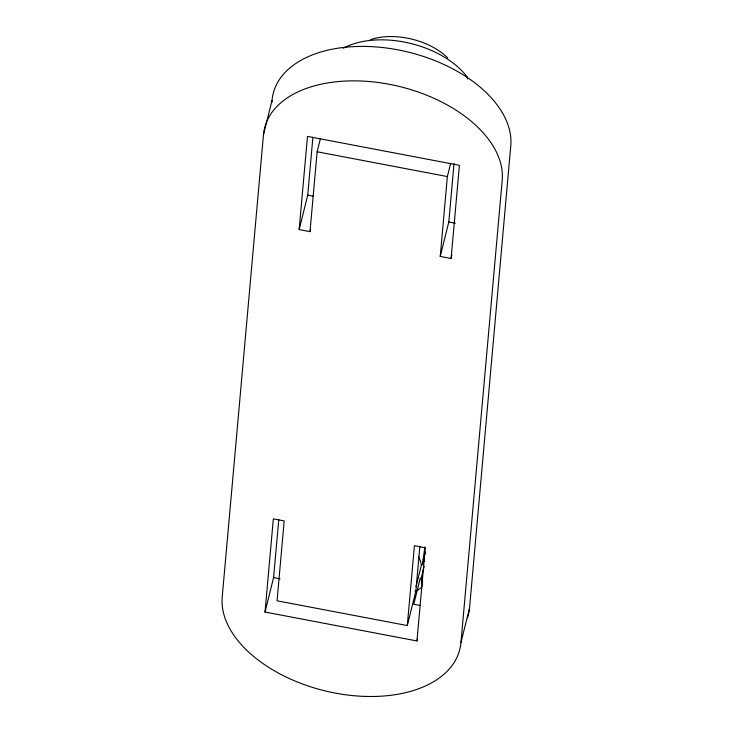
<?xml version="1.0" encoding="UTF-8"?>
<svg xmlns="http://www.w3.org/2000/svg" width="733" height="733" viewBox="0 0 733 733"><rect width="100%" height="100%" fill="white"/><g stroke="black" fill="none" stroke-linecap="round" stroke-linejoin="round"><path stroke-width="1.1" d="M424.169 566.307L421.283 577.897L421.704 587.335A77.542 46.417 14 0 1 417.352 590.257M263.468 134.799L222.209 597.129A121.852 72.943 14 0 0 335.045 693.052A121.852 72.943 14 0 0 460.956 642.557L469.532 608.106L510.791 145.785A121.852 72.943 14 0 0 397.955 49.853A121.852 72.943 14 0 0 272.044 100.357L263.468 134.799A121.852 72.943 14 0 1 389.379 84.304A121.852 72.943 14 0 1 502.215 180.226L460.956 642.557M271.842 102.629L272.044 100.357M417.508 638.727L416.958 640.954L265.025 612.037L273.336 518.863L284.193 520.925L277.065 600.794L407.291 625.57L415.868 591.128L419.881 546.131M310.563 229.429L310.004 231.646L299.156 229.585L307.475 136.402L459.408 165.31L451.088 258.492L440.24 256.431L447.368 176.561L450.685 163.23M265.025 612.037L273.592 577.595L278.769 519.642M299.156 229.585L307.732 195.143L312.899 137.19M310.004 231.646L317.132 151.777L320.458 138.445M407.291 625.57L414.42 545.7L425.268 547.771L416.958 640.954M440.24 256.431L448.807 221.98L454.029 163.486M416.023 586.647L421.383 565.125L422.474 564.584L424.874 546.91M421.86 586.253L422.657 580.848M451.088 258.492L451.922 255.157M422.474 564.584L424.563 556.155M425.094 554.047L425.616 551.94M421.283 577.897L420.192 578.429L413.76 604.267L420.183 605.485M317.132 151.777L447.368 176.561M307.732 195.143L313.156 196.169M448.807 221.98L455.321 223.226M414.951 590.954L415.868 591.128M273.592 577.595L280.015 578.813M423.152 559.609L424.526 561.267M467.48 78.962L467.242 77.02A77.542 46.417 14 0 0 343.264 48.231M469.532 608.106A121.852 72.943 14 0 1 467.544 617.827M418.415 556.329A66.465 39.784 14 0 1 421.383 565.125M370.651 39.6A55.387 33.159 14 0 1 447.716 57.88"/></g></svg>
